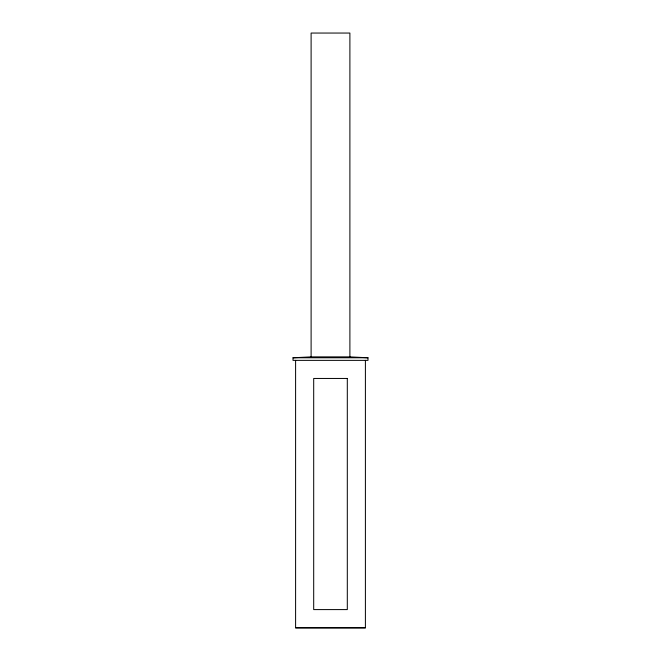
<?xml version="1.0" encoding="UTF-8"?>
<svg xmlns="http://www.w3.org/2000/svg" width="661" height="661" viewBox="0 0 661 661"><rect width="100%" height="100%" fill="white"/><g stroke="black" fill="none" stroke-linecap="round" stroke-linejoin="round"><path stroke-width="0.99" d="M293.013 357.775L311.108 356.882L349.892 356.882L367.987 357.775L367.987 360.361L293.013 360.361L293.013 357.775L367.987 357.775M295.599 627.694L365.401 627.694M365.401 360.361L365.401 627.95L295.599 627.95L295.599 360.361M349.892 356.882L349.892 33.05L311.108 33.05L311.108 356.882M347.306 378.456L313.694 378.456L313.694 609.591L347.306 609.591L347.306 378.456"/></g></svg>
